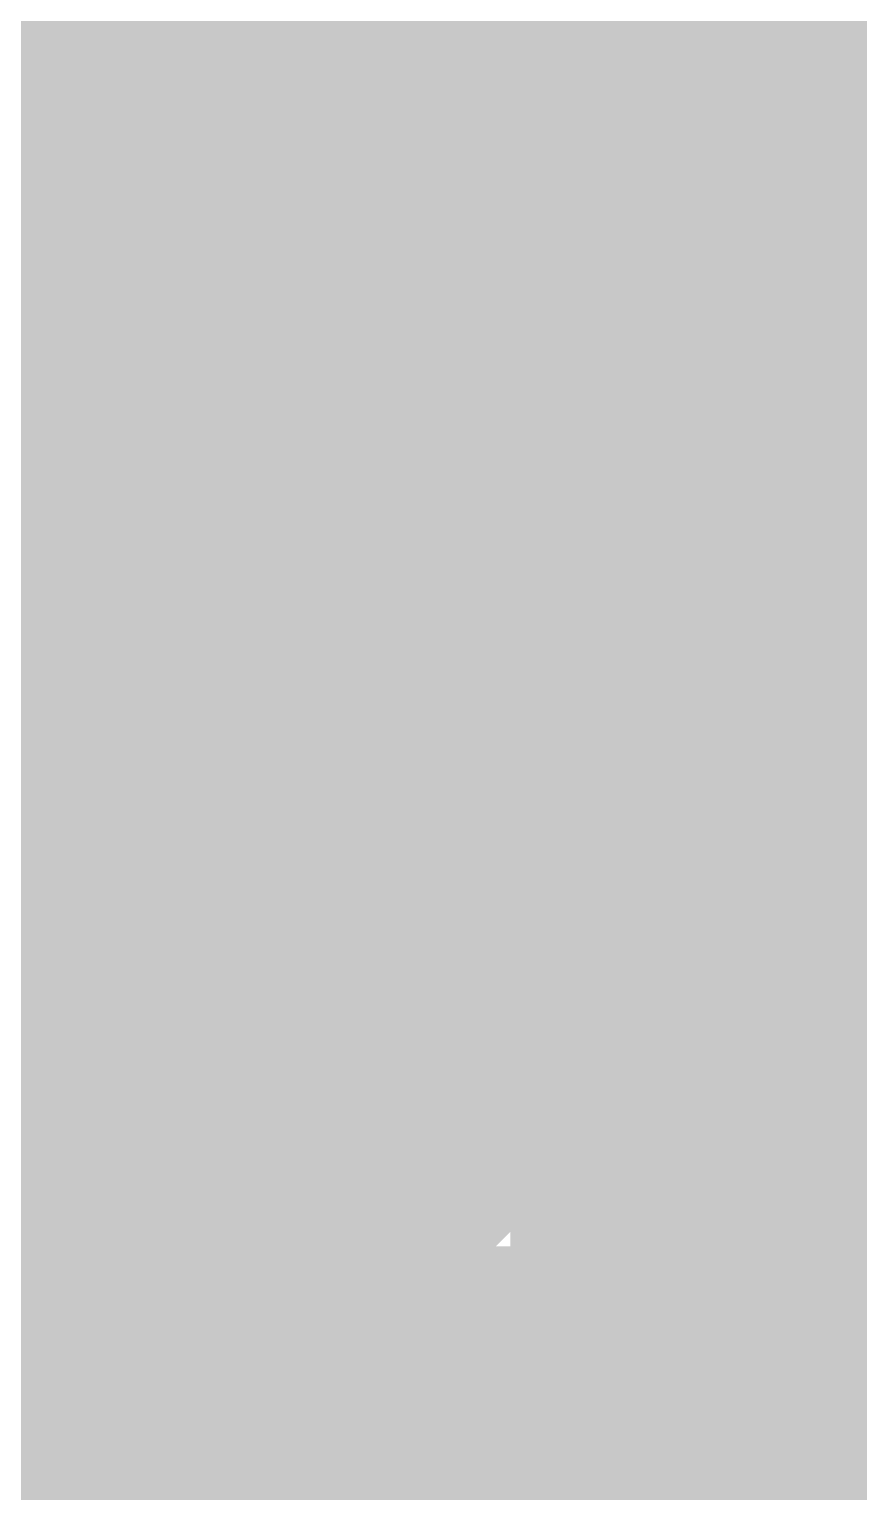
# Model space of a CAD drawing. Header units: inches. Extents: x 0 to 841, y 0 to 594.
# Drawn here: x 257.691 to 258.069, y 116.986 to 117.651 of the extents above; entities that cross this region are included whole.
import ezdxf

# ---------------------------------------------------------------- set-up
doc = ezdxf.new("R2010")
doc.units = ezdxf.units.IN
doc.layers.add('Sheet', color=255, linetype='Continuous')

msp = doc.modelspace()

# ---------------------------------------------------------------- linework, layer by layer
at = {"layer": 'Sheet'}
msp.add_lwpolyline([(257.24601, 117.5, 0.508, 0.508, 1), (257.75401, 117.5, 0.508, 0.508, 1)], format="xyseb", close=True, dxfattribs=at)
for points in [[(257.90547, 117.82078, 0.29972, 0.29972, 0), (257.92793, 117.79832, 0.29972, 0.29972, 0), (257.92793, 117.77586, 0.29972, 0.29972, 0), (257.95038, 117.7534, 0.29972, 0.29972, 0), (257.95038, 117.73094, 0.29972, 0.29972, 0), (257.97284, 117.70848, 0.29972, 0.29972, 0), (257.97284, 117.68603, 0.29972, 0.29972, 0), (257.9953, 117.66357, 0.29972, 0.29972, 0), (257.9953, 117.64111, 0.29972, 0.29972, 0), (257.9953, 117.61865, 0.29972, 0.29972, 0), (258.01776, 117.59619, 0.29972, 0.29972, 0), (258.01776, 117.57373, 0.29972, 0.29972, 0), (258.01776, 117.52881, 0.29972, 0.29972, 0), (258.01776, 117.50635, 0.29972, 0.29972, 0), (258.01776, 117.48389, 0.29972, 0.29972, 0)], [(257.90547, 117.82078, 0.29972, 0.29972, 0), (257.92793, 117.79832, 0.29972, 0.29972, 0), (257.92793, 117.77586, 0.29972, 0.29972, 0), (257.95038, 117.7534, 0.29972, 0.29972, 0), (257.95038, 117.73094, 0.29972, 0.29972, 0), (257.97284, 117.70848, 0.29972, 0.29972, 0), (257.97284, 117.68603, 0.29972, 0.29972, 0), (257.9953, 117.66357, 0.29972, 0.29972, 0), (257.9953, 117.64111, 0.29972, 0.29972, 0), (257.9953, 117.61865, 0.29972, 0.29972, 0), (258.01776, 117.59619, 0.29972, 0.29972, 0), (258.01776, 117.57373, 0.29972, 0.29972, 0), (258.01776, 117.52881, 0.29972, 0.29972, 0), (258.01776, 117.50635, 0.29972, 0.29972, 0), (258.01776, 117.48389, 0.29972, 0.29972, 0)], [(257.90547, 117.82078, 0.29972, 0.29972, 0), (257.92793, 117.79832, 0.29972, 0.29972, 0), (257.92793, 117.77586, 0.29972, 0.29972, 0), (257.95038, 117.7534, 0.29972, 0.29972, 0), (257.95038, 117.73094, 0.29972, 0.29972, 0), (257.97284, 117.70848, 0.29972, 0.29972, 0), (257.97284, 117.68603, 0.29972, 0.29972, 0), (257.9953, 117.66357, 0.29972, 0.29972, 0), (257.9953, 117.64111, 0.29972, 0.29972, 0), (257.9953, 117.61865, 0.29972, 0.29972, 0), (258.01776, 117.59619, 0.29972, 0.29972, 0), (258.01776, 117.57373, 0.29972, 0.29972, 0), (258.01776, 117.52881, 0.29972, 0.29972, 0), (258.01776, 117.50635, 0.29972, 0.29972, 0), (258.01776, 117.48389, 0.29972, 0.29972, 0)], [(252.51559, 117.48389, 0.7493, 0.7493, 0), (257.52369, 117.48389, 0.7493, 0.7493, 0)], [(257.52369, 112.49796, 0.7493, 0.7493, 0), (257.52369, 117.48389, 0.7493, 0.7493, 0)], [(257.52369, 117.48389, 0.7493, 0.7493, 0), (272.5255, 117.48389, 0.7493, 0.7493, 0), (272.5255, 114.99093, 0.7493, 0.7493, 0)], [(257.97284, 117.70848, 0.09906, 0.09906, 0), (257.97284, 117.68603, 0.09906, 0.09906, 0), (257.9953, 117.66357, 0.09906, 0.09906, 0), (257.9953, 117.64111, 0.09906, 0.09906, 0), (257.9953, 117.61865, 0.09906, 0.09906, 0), (258.01776, 117.59619, 0.09906, 0.09906, 0), (258.01776, 117.57373, 0.09906, 0.09906, 0), (258.01776, 117.52881, 0.09906, 0.09906, 0), (258.01776, 117.50635, 0.09906, 0.09906, 0), (258.01776, 117.48389, 0.09906, 0.09906, 0)], [(257.97284, 117.70848, 0.09906, 0.09906, 0), (257.97284, 117.68603, 0.09906, 0.09906, 0), (257.9953, 117.66357, 0.09906, 0.09906, 0), (257.9953, 117.64111, 0.09906, 0.09906, 0), (257.9953, 117.61865, 0.09906, 0.09906, 0), (258.01776, 117.59619, 0.09906, 0.09906, 0), (258.01776, 117.57373, 0.09906, 0.09906, 0), (258.01776, 117.52881, 0.09906, 0.09906, 0), (258.01776, 117.50635, 0.09906, 0.09906, 0), (258.01776, 117.48389, 0.09906, 0.09906, 0)], [(257.97284, 117.70848, 0.09906, 0.09906, 0), (257.97284, 117.68603, 0.09906, 0.09906, 0), (257.9953, 117.66357, 0.09906, 0.09906, 0), (257.9953, 117.64111, 0.09906, 0.09906, 0), (257.9953, 117.61865, 0.09906, 0.09906, 0), (258.01776, 117.59619, 0.09906, 0.09906, 0), (258.01776, 117.57373, 0.09906, 0.09906, 0), (258.01776, 117.52881, 0.09906, 0.09906, 0), (258.01776, 117.50635, 0.09906, 0.09906, 0), (258.01776, 117.48389, 0.09906, 0.09906, 0)], [(258.01776, 117.48389, 0.29972, 0.29972, 0), (258.01776, 117.46143, 0.29972, 0.29972, 0), (258.01776, 117.43897, 0.29972, 0.29972, 0), (258.01776, 117.41652, 0.29972, 0.29972, 0), (258.01776, 117.39406, 0.29972, 0.29972, 0), (257.9953, 117.3716, 0.29972, 0.29972, 0), (257.9953, 117.34914, 0.29972, 0.29972, 0), (257.9953, 117.30422, 0.29972, 0.29972, 0), (257.97284, 117.28176, 0.29972, 0.29972, 0), (257.97284, 117.28176, 0.29972, 0.29972, 0), (257.95038, 117.2593, 0.29972, 0.29972, 0), (257.95038, 117.23684, 0.29972, 0.29972, 0), (257.92793, 117.21438, 0.29972, 0.29972, 0), (257.92793, 117.19192, 0.29972, 0.29972, 0), (257.90547, 117.16946, 0.29972, 0.29972, 0), (257.88301, 117.14701, 0.29972, 0.29972, 0), (257.86055, 117.14701, 0.29972, 0.29972, 0), (257.86055, 117.12455, 0.29972, 0.29972, 0), (257.8381, 117.10209, 0.29972, 0.29972, 0), (257.81564, 117.07963, 0.29972, 0.29972, 0), (257.79318, 117.07963, 0.29972, 0.29972, 0), (257.77072, 117.05717, 0.29972, 0.29972, 0), (257.74826, 117.05717, 0.29972, 0.29972, 0), (257.72581, 117.03471, 0.29972, 0.29972, 0), (257.72581, 117.03471, 0.29972, 0.29972, 0), (257.70335, 117.01225, 0.29972, 0.29972, 0), (257.65843, 117.01225, 0.29972, 0.29972, 0), (257.63598, 117.01225, 0.29972, 0.29972, 0), (257.61352, 116.98979, 0.29972, 0.29972, 0), (257.59106, 116.98979, 0.29972, 0.29972, 0), (257.5686, 116.98979, 0.29972, 0.29972, 0), (257.54614, 116.98979, 0.29972, 0.29972, 0), (257.52369, 116.98979, 0.29972, 0.29972, 0)], [(258.01776, 117.48389, 0.29972, 0.29972, 0), (258.01776, 117.46143, 0.29972, 0.29972, 0), (258.01776, 117.43897, 0.29972, 0.29972, 0), (258.01776, 117.41652, 0.29972, 0.29972, 0), (258.01776, 117.39406, 0.29972, 0.29972, 0), (257.9953, 117.3716, 0.29972, 0.29972, 0), (257.9953, 117.34914, 0.29972, 0.29972, 0), (257.9953, 117.30422, 0.29972, 0.29972, 0), (257.97284, 117.28176, 0.29972, 0.29972, 0), (257.97284, 117.28176, 0.29972, 0.29972, 0), (257.95038, 117.2593, 0.29972, 0.29972, 0), (257.95038, 117.23684, 0.29972, 0.29972, 0), (257.92793, 117.21438, 0.29972, 0.29972, 0), (257.92793, 117.19192, 0.29972, 0.29972, 0), (257.90547, 117.16946, 0.29972, 0.29972, 0), (257.88301, 117.14701, 0.29972, 0.29972, 0), (257.86055, 117.14701, 0.29972, 0.29972, 0), (257.86055, 117.12455, 0.29972, 0.29972, 0), (257.8381, 117.10209, 0.29972, 0.29972, 0), (257.81564, 117.07963, 0.29972, 0.29972, 0), (257.79318, 117.07963, 0.29972, 0.29972, 0), (257.77072, 117.05717, 0.29972, 0.29972, 0), (257.74826, 117.05717, 0.29972, 0.29972, 0), (257.72581, 117.03471, 0.29972, 0.29972, 0), (257.72581, 117.03471, 0.29972, 0.29972, 0), (257.70335, 117.01225, 0.29972, 0.29972, 0), (257.65843, 117.01225, 0.29972, 0.29972, 0), (257.63598, 117.01225, 0.29972, 0.29972, 0), (257.61352, 116.98979, 0.29972, 0.29972, 0), (257.59106, 116.98979, 0.29972, 0.29972, 0), (257.5686, 116.98979, 0.29972, 0.29972, 0), (257.54614, 116.98979, 0.29972, 0.29972, 0), (257.52369, 116.98979, 0.29972, 0.29972, 0)], [(258.01776, 117.48389, 0.29972, 0.29972, 0), (258.01776, 117.46143, 0.29972, 0.29972, 0), (258.01776, 117.43897, 0.29972, 0.29972, 0), (258.01776, 117.41652, 0.29972, 0.29972, 0), (258.01776, 117.39406, 0.29972, 0.29972, 0), (257.9953, 117.3716, 0.29972, 0.29972, 0), (257.9953, 117.34914, 0.29972, 0.29972, 0), (257.9953, 117.30422, 0.29972, 0.29972, 0), (257.97284, 117.28176, 0.29972, 0.29972, 0), (257.97284, 117.28176, 0.29972, 0.29972, 0), (257.95038, 117.2593, 0.29972, 0.29972, 0), (257.95038, 117.23684, 0.29972, 0.29972, 0), (257.92793, 117.21438, 0.29972, 0.29972, 0), (257.92793, 117.19192, 0.29972, 0.29972, 0), (257.90547, 117.16946, 0.29972, 0.29972, 0), (257.88301, 117.14701, 0.29972, 0.29972, 0), (257.86055, 117.14701, 0.29972, 0.29972, 0), (257.86055, 117.12455, 0.29972, 0.29972, 0), (257.8381, 117.10209, 0.29972, 0.29972, 0), (257.81564, 117.07963, 0.29972, 0.29972, 0), (257.79318, 117.07963, 0.29972, 0.29972, 0), (257.77072, 117.05717, 0.29972, 0.29972, 0), (257.74826, 117.05717, 0.29972, 0.29972, 0), (257.72581, 117.03471, 0.29972, 0.29972, 0), (257.72581, 117.03471, 0.29972, 0.29972, 0), (257.70335, 117.01225, 0.29972, 0.29972, 0), (257.65843, 117.01225, 0.29972, 0.29972, 0), (257.63598, 117.01225, 0.29972, 0.29972, 0), (257.61352, 116.98979, 0.29972, 0.29972, 0), (257.59106, 116.98979, 0.29972, 0.29972, 0), (257.5686, 116.98979, 0.29972, 0.29972, 0), (257.54614, 116.98979, 0.29972, 0.29972, 0), (257.52369, 116.98979, 0.29972, 0.29972, 0)], [(258.28725, 117.48389, 0.29972, 0.29972, 0), (258.28725, 117.43897, 0.29972, 0.29972, 0), (258.28725, 117.41652, 0.29972, 0.29972, 0), (258.28725, 117.3716, 0.29972, 0.29972, 0), (258.26479, 117.32668, 0.29972, 0.29972, 0), (258.26479, 117.30422, 0.29972, 0.29972, 0), (258.24234, 117.2593, 0.29972, 0.29972, 0), (258.24234, 117.23684, 0.29972, 0.29972, 0), (258.21988, 117.19192, 0.29972, 0.29972, 0), (258.21988, 117.16946, 0.29972, 0.29972, 0), (258.19742, 117.12455, 0.29972, 0.29972, 0), (258.17496, 117.10209, 0.29972, 0.29972, 0), (258.1525, 117.05717, 0.29972, 0.29972, 0), (258.13005, 117.03471, 0.29972, 0.29972, 0), (258.10759, 117.01225, 0.29972, 0.29972, 0), (258.08513, 116.96733, 0.29972, 0.29972, 0), (258.06267, 116.94487, 0.29972, 0.29972, 0), (258.04022, 116.92241, 0.29972, 0.29972, 0), (258.01776, 116.89995, 0.29972, 0.29972, 0), (257.97284, 116.8775, 0.29972, 0.29972, 0), (257.95038, 116.85504, 0.29972, 0.29972, 0), (257.92793, 116.83258, 0.29972, 0.29972, 0)], [(258.28725, 117.48389, 0.29972, 0.29972, 0), (258.28725, 117.43897, 0.29972, 0.29972, 0), (258.28725, 117.41652, 0.29972, 0.29972, 0), (258.28725, 117.3716, 0.29972, 0.29972, 0), (258.26479, 117.32668, 0.29972, 0.29972, 0), (258.26479, 117.30422, 0.29972, 0.29972, 0), (258.24234, 117.2593, 0.29972, 0.29972, 0), (258.24234, 117.23684, 0.29972, 0.29972, 0), (258.21988, 117.19192, 0.29972, 0.29972, 0), (258.21988, 117.16946, 0.29972, 0.29972, 0), (258.19742, 117.12455, 0.29972, 0.29972, 0), (258.17496, 117.10209, 0.29972, 0.29972, 0), (258.1525, 117.05717, 0.29972, 0.29972, 0), (258.13005, 117.03471, 0.29972, 0.29972, 0), (258.10759, 117.01225, 0.29972, 0.29972, 0), (258.08513, 116.96733, 0.29972, 0.29972, 0), (258.06267, 116.94487, 0.29972, 0.29972, 0), (258.04022, 116.92241, 0.29972, 0.29972, 0), (258.01776, 116.89995, 0.29972, 0.29972, 0), (257.97284, 116.8775, 0.29972, 0.29972, 0), (257.95038, 116.85504, 0.29972, 0.29972, 0), (257.92793, 116.83258, 0.29972, 0.29972, 0)], [(258.28725, 117.48389, 0.29972, 0.29972, 0), (258.28725, 117.43897, 0.29972, 0.29972, 0), (258.28725, 117.41652, 0.29972, 0.29972, 0), (258.28725, 117.3716, 0.29972, 0.29972, 0), (258.26479, 117.32668, 0.29972, 0.29972, 0), (258.26479, 117.30422, 0.29972, 0.29972, 0), (258.24234, 117.2593, 0.29972, 0.29972, 0), (258.24234, 117.23684, 0.29972, 0.29972, 0), (258.21988, 117.19192, 0.29972, 0.29972, 0), (258.21988, 117.16946, 0.29972, 0.29972, 0), (258.19742, 117.12455, 0.29972, 0.29972, 0), (258.17496, 117.10209, 0.29972, 0.29972, 0), (258.1525, 117.05717, 0.29972, 0.29972, 0), (258.13005, 117.03471, 0.29972, 0.29972, 0), (258.10759, 117.01225, 0.29972, 0.29972, 0), (258.08513, 116.96733, 0.29972, 0.29972, 0), (258.06267, 116.94487, 0.29972, 0.29972, 0), (258.04022, 116.92241, 0.29972, 0.29972, 0), (258.01776, 116.89995, 0.29972, 0.29972, 0), (257.97284, 116.8775, 0.29972, 0.29972, 0), (257.95038, 116.85504, 0.29972, 0.29972, 0), (257.92793, 116.83258, 0.29972, 0.29972, 0)], [(258.28725, 117.48389, 0.29972, 0.29972, 0), (258.28725, 117.43897, 0.29972, 0.29972, 0), (258.28725, 117.41652, 0.29972, 0.29972, 0), (258.28725, 117.3716, 0.29972, 0.29972, 0), (258.26479, 117.32668, 0.29972, 0.29972, 0), (258.26479, 117.30422, 0.29972, 0.29972, 0), (258.24234, 117.2593, 0.29972, 0.29972, 0), (258.24234, 117.23684, 0.29972, 0.29972, 0), (258.21988, 117.19192, 0.29972, 0.29972, 0), (258.21988, 117.16946, 0.29972, 0.29972, 0), (258.19742, 117.12455, 0.29972, 0.29972, 0), (258.17496, 117.10209, 0.29972, 0.29972, 0), (258.1525, 117.05717, 0.29972, 0.29972, 0), (258.13005, 117.03471, 0.29972, 0.29972, 0), (258.10759, 117.01225, 0.29972, 0.29972, 0), (258.08513, 116.96733, 0.29972, 0.29972, 0), (258.06267, 116.94487, 0.29972, 0.29972, 0), (258.04022, 116.92241, 0.29972, 0.29972, 0), (258.01776, 116.89995, 0.29972, 0.29972, 0), (257.97284, 116.8775, 0.29972, 0.29972, 0), (257.95038, 116.85504, 0.29972, 0.29972, 0), (257.92793, 116.83258, 0.29972, 0.29972, 0)], [(258.28725, 117.48389, 0.29972, 0.29972, 0), (258.28725, 117.43897, 0.29972, 0.29972, 0), (258.28725, 117.41652, 0.29972, 0.29972, 0), (258.28725, 117.3716, 0.29972, 0.29972, 0), (258.26479, 117.32668, 0.29972, 0.29972, 0), (258.26479, 117.30422, 0.29972, 0.29972, 0), (258.24234, 117.2593, 0.29972, 0.29972, 0), (258.24234, 117.23684, 0.29972, 0.29972, 0), (258.21988, 117.19192, 0.29972, 0.29972, 0), (258.21988, 117.16946, 0.29972, 0.29972, 0), (258.19742, 117.12455, 0.29972, 0.29972, 0), (258.17496, 117.10209, 0.29972, 0.29972, 0), (258.1525, 117.05717, 0.29972, 0.29972, 0), (258.13005, 117.03471, 0.29972, 0.29972, 0), (258.10759, 117.01225, 0.29972, 0.29972, 0), (258.08513, 116.96733, 0.29972, 0.29972, 0), (258.06267, 116.94487, 0.29972, 0.29972, 0), (258.04022, 116.92241, 0.29972, 0.29972, 0), (258.01776, 116.89995, 0.29972, 0.29972, 0), (257.97284, 116.8775, 0.29972, 0.29972, 0), (257.95038, 116.85504, 0.29972, 0.29972, 0), (257.92793, 116.83258, 0.29972, 0.29972, 0)], [(258.01776, 117.48389, 0.29972, 0.29972, 0), (258.01776, 117.48389, 0.29972, 0.29972, 0), (258.01776, 117.48389, 0.29972, 0.29972, 0), (258.01776, 117.48389, 0.29972, 0.29972, 0), (258.01776, 117.48389, 0.29972, 0.29972, 0), (258.01776, 117.48389, 0.29972, 0.29972, 0), (258.01776, 117.48389, 0.29972, 0.29972, 0), (258.01776, 117.48389, 0.29972, 0.29972, 0), (258.01776, 117.48389, 0.29972, 0.29972, 0), (258.01776, 117.48389, 0.29972, 0.29972, 0), (258.01776, 117.48389, 0.29972, 0.29972, 0), (258.01776, 117.48389, 0.29972, 0.29972, 0), (258.01776, 117.48389, 0.29972, 0.29972, 0), (258.01776, 117.48389, 0.29972, 0.29972, 0), (258.01776, 117.48389, 0.29972, 0.29972, 0), (258.01776, 117.48389, 0.29972, 0.29972, 0), (258.01776, 117.48389, 0.29972, 0.29972, 0), (258.01776, 117.48389, 0.29972, 0.29972, 0), (258.01776, 117.48389, 0.29972, 0.29972, 0), (258.01776, 117.48389, 0.29972, 0.29972, 0), (258.01776, 117.48389, 0.29972, 0.29972, 0), (258.01776, 117.48389, 0.29972, 0.29972, 0), (258.01776, 117.48389, 0.29972, 0.29972, 0), (258.01776, 117.48389, 0.29972, 0.29972, 0), (258.01776, 117.48389, 0.29972, 0.29972, 0), (258.01776, 117.48389, 0.29972, 0.29972, 0), (258.01776, 117.48389, 0.29972, 0.29972, 0), (258.01776, 117.48389, 0.29972, 0.29972, 0), (258.01776, 117.48389, 0.29972, 0.29972, 0), (258.01776, 117.48389, 0.29972, 0.29972, 0), (258.01776, 117.48389, 0.29972, 0.29972, 0), (258.01776, 117.48389, 0.29972, 0.29972, 0), (258.01776, 117.48389, 0.29972, 0.29972, 0)], [(258.01776, 117.48389, 0.29972, 0.29972, 0), (258.01776, 117.48389, 0.29972, 0.29972, 0)], [(258.01776, 117.48389, 0.29972, 0.29972, 0), (258.01776, 117.48389, 0.29972, 0.29972, 0), (258.01776, 117.48389, 0.29972, 0.29972, 0), (258.01776, 117.48389, 0.29972, 0.29972, 0), (258.01776, 117.48389, 0.29972, 0.29972, 0), (258.01776, 117.48389, 0.29972, 0.29972, 0), (258.01776, 117.48389, 0.29972, 0.29972, 0), (258.01776, 117.48389, 0.29972, 0.29972, 0), (258.01776, 117.48389, 0.29972, 0.29972, 0), (258.01776, 117.48389, 0.29972, 0.29972, 0), (258.01776, 117.48389, 0.29972, 0.29972, 0), (258.01776, 117.48389, 0.29972, 0.29972, 0), (258.01776, 117.48389, 0.29972, 0.29972, 0), (258.01776, 117.48389, 0.29972, 0.29972, 0), (258.01776, 117.48389, 0.29972, 0.29972, 0), (258.01776, 117.48389, 0.29972, 0.29972, 0), (258.01776, 117.48389, 0.29972, 0.29972, 0), (258.01776, 117.48389, 0.29972, 0.29972, 0), (258.01776, 117.48389, 0.29972, 0.29972, 0), (258.01776, 117.48389, 0.29972, 0.29972, 0), (258.01776, 117.48389, 0.29972, 0.29972, 0), (258.01776, 117.48389, 0.29972, 0.29972, 0), (258.01776, 117.48389, 0.29972, 0.29972, 0), (258.01776, 117.48389, 0.29972, 0.29972, 0), (258.01776, 117.48389, 0.29972, 0.29972, 0), (258.01776, 117.48389, 0.29972, 0.29972, 0), (258.01776, 117.48389, 0.29972, 0.29972, 0), (258.01776, 117.48389, 0.29972, 0.29972, 0), (258.01776, 117.48389, 0.29972, 0.29972, 0), (258.01776, 117.48389, 0.29972, 0.29972, 0), (258.01776, 117.48389, 0.29972, 0.29972, 0), (258.01776, 117.48389, 0.29972, 0.29972, 0), (258.01776, 117.48389, 0.29972, 0.29972, 0)], [(258.01776, 117.48389, 0.29972, 0.29972, 0), (258.01776, 117.48389, 0.29972, 0.29972, 0)], [(258.01776, 117.48389, 0.29972, 0.29972, 0), (258.01776, 117.48389, 0.29972, 0.29972, 0), (258.01776, 117.48389, 0.29972, 0.29972, 0), (258.01776, 117.48389, 0.29972, 0.29972, 0), (258.01776, 117.48389, 0.29972, 0.29972, 0), (258.01776, 117.48389, 0.29972, 0.29972, 0), (258.01776, 117.48389, 0.29972, 0.29972, 0), (258.01776, 117.48389, 0.29972, 0.29972, 0), (258.01776, 117.48389, 0.29972, 0.29972, 0), (258.01776, 117.48389, 0.29972, 0.29972, 0), (258.01776, 117.48389, 0.29972, 0.29972, 0), (258.01776, 117.48389, 0.29972, 0.29972, 0), (258.01776, 117.48389, 0.29972, 0.29972, 0), (258.01776, 117.48389, 0.29972, 0.29972, 0), (258.01776, 117.48389, 0.29972, 0.29972, 0), (258.01776, 117.48389, 0.29972, 0.29972, 0), (258.01776, 117.48389, 0.29972, 0.29972, 0), (258.01776, 117.48389, 0.29972, 0.29972, 0), (258.01776, 117.48389, 0.29972, 0.29972, 0), (258.01776, 117.48389, 0.29972, 0.29972, 0), (258.01776, 117.48389, 0.29972, 0.29972, 0), (258.01776, 117.48389, 0.29972, 0.29972, 0), (258.01776, 117.48389, 0.29972, 0.29972, 0), (258.01776, 117.48389, 0.29972, 0.29972, 0), (258.01776, 117.48389, 0.29972, 0.29972, 0), (258.01776, 117.48389, 0.29972, 0.29972, 0), (258.01776, 117.48389, 0.29972, 0.29972, 0), (258.01776, 117.48389, 0.29972, 0.29972, 0), (258.01776, 117.48389, 0.29972, 0.29972, 0), (258.01776, 117.48389, 0.29972, 0.29972, 0), (258.01776, 117.48389, 0.29972, 0.29972, 0), (258.01776, 117.48389, 0.29972, 0.29972, 0), (258.01776, 117.48389, 0.29972, 0.29972, 0)], [(258.01776, 117.48389, 0.29972, 0.29972, 0), (258.01776, 117.48389, 0.29972, 0.29972, 0)], [(258.01776, 117.48389, 0.09906, 0.09906, 0), (258.01776, 117.46143, 0.09906, 0.09906, 0), (258.01776, 117.43897, 0.09906, 0.09906, 0), (258.01776, 117.41652, 0.09906, 0.09906, 0), (258.01776, 117.39406, 0.09906, 0.09906, 0), (257.9953, 117.3716, 0.09906, 0.09906, 0), (257.9953, 117.34914, 0.09906, 0.09906, 0), (257.9953, 117.30422, 0.09906, 0.09906, 0), (257.97284, 117.28176, 0.09906, 0.09906, 0), (257.97284, 117.28176, 0.09906, 0.09906, 0), (257.95038, 117.2593, 0.09906, 0.09906, 0), (257.95038, 117.23684, 0.09906, 0.09906, 0), (257.92793, 117.21438, 0.09906, 0.09906, 0), (257.92793, 117.19192, 0.09906, 0.09906, 0), (257.90547, 117.16946, 0.09906, 0.09906, 0), (257.88301, 117.14701, 0.09906, 0.09906, 0), (257.86055, 117.14701, 0.09906, 0.09906, 0), (257.86055, 117.12455, 0.09906, 0.09906, 0), (257.8381, 117.10209, 0.09906, 0.09906, 0), (257.81564, 117.07963, 0.09906, 0.09906, 0), (257.79318, 117.07963, 0.09906, 0.09906, 0), (257.77072, 117.05717, 0.09906, 0.09906, 0), (257.74826, 117.05717, 0.09906, 0.09906, 0), (257.72581, 117.03471, 0.09906, 0.09906, 0), (257.72581, 117.03471, 0.09906, 0.09906, 0), (257.70335, 117.01225, 0.09906, 0.09906, 0), (257.65843, 117.01225, 0.09906, 0.09906, 0), (257.63598, 117.01225, 0.09906, 0.09906, 0)], [(258.01776, 117.48389, 0.09906, 0.09906, 0), (258.01776, 117.46143, 0.09906, 0.09906, 0), (258.01776, 117.43897, 0.09906, 0.09906, 0), (258.01776, 117.41652, 0.09906, 0.09906, 0), (258.01776, 117.39406, 0.09906, 0.09906, 0), (257.9953, 117.3716, 0.09906, 0.09906, 0), (257.9953, 117.34914, 0.09906, 0.09906, 0), (257.9953, 117.30422, 0.09906, 0.09906, 0), (257.97284, 117.28176, 0.09906, 0.09906, 0), (257.97284, 117.28176, 0.09906, 0.09906, 0), (257.95038, 117.2593, 0.09906, 0.09906, 0), (257.95038, 117.23684, 0.09906, 0.09906, 0), (257.92793, 117.21438, 0.09906, 0.09906, 0), (257.92793, 117.19192, 0.09906, 0.09906, 0), (257.90547, 117.16946, 0.09906, 0.09906, 0), (257.88301, 117.14701, 0.09906, 0.09906, 0), (257.86055, 117.14701, 0.09906, 0.09906, 0), (257.86055, 117.12455, 0.09906, 0.09906, 0), (257.8381, 117.10209, 0.09906, 0.09906, 0), (257.81564, 117.07963, 0.09906, 0.09906, 0), (257.79318, 117.07963, 0.09906, 0.09906, 0), (257.77072, 117.05717, 0.09906, 0.09906, 0), (257.74826, 117.05717, 0.09906, 0.09906, 0), (257.72581, 117.03471, 0.09906, 0.09906, 0), (257.72581, 117.03471, 0.09906, 0.09906, 0), (257.70335, 117.01225, 0.09906, 0.09906, 0), (257.65843, 117.01225, 0.09906, 0.09906, 0), (257.63598, 117.01225, 0.09906, 0.09906, 0)], [(258.01776, 117.48389, 0.09906, 0.09906, 0), (258.01776, 117.46143, 0.09906, 0.09906, 0), (258.01776, 117.43897, 0.09906, 0.09906, 0), (258.01776, 117.41652, 0.09906, 0.09906, 0), (258.01776, 117.39406, 0.09906, 0.09906, 0), (257.9953, 117.3716, 0.09906, 0.09906, 0), (257.9953, 117.34914, 0.09906, 0.09906, 0), (257.9953, 117.30422, 0.09906, 0.09906, 0), (257.97284, 117.28176, 0.09906, 0.09906, 0), (257.97284, 117.28176, 0.09906, 0.09906, 0), (257.95038, 117.2593, 0.09906, 0.09906, 0), (257.95038, 117.23684, 0.09906, 0.09906, 0), (257.92793, 117.21438, 0.09906, 0.09906, 0), (257.92793, 117.19192, 0.09906, 0.09906, 0), (257.90547, 117.16946, 0.09906, 0.09906, 0), (257.88301, 117.14701, 0.09906, 0.09906, 0), (257.86055, 117.14701, 0.09906, 0.09906, 0), (257.86055, 117.12455, 0.09906, 0.09906, 0), (257.8381, 117.10209, 0.09906, 0.09906, 0), (257.81564, 117.07963, 0.09906, 0.09906, 0), (257.79318, 117.07963, 0.09906, 0.09906, 0), (257.77072, 117.05717, 0.09906, 0.09906, 0), (257.74826, 117.05717, 0.09906, 0.09906, 0), (257.72581, 117.03471, 0.09906, 0.09906, 0), (257.72581, 117.03471, 0.09906, 0.09906, 0), (257.70335, 117.01225, 0.09906, 0.09906, 0), (257.65843, 117.01225, 0.09906, 0.09906, 0), (257.63598, 117.01225, 0.09906, 0.09906, 0)], [(258.01776, 117.48389, 0.09906, 0.09906, 0), (258.01776, 117.48389, 0.09906, 0.09906, 0), (258.01776, 117.48389, 0.09906, 0.09906, 0), (258.01776, 117.48389, 0.09906, 0.09906, 0), (258.01776, 117.48389, 0.09906, 0.09906, 0), (258.01776, 117.48389, 0.09906, 0.09906, 0), (258.01776, 117.48389, 0.09906, 0.09906, 0), (258.01776, 117.48389, 0.09906, 0.09906, 0), (258.01776, 117.48389, 0.09906, 0.09906, 0), (258.01776, 117.48389, 0.09906, 0.09906, 0), (258.01776, 117.48389, 0.09906, 0.09906, 0), (258.01776, 117.48389, 0.09906, 0.09906, 0), (258.01776, 117.48389, 0.09906, 0.09906, 0), (258.01776, 117.48389, 0.09906, 0.09906, 0), (258.01776, 117.48389, 0.09906, 0.09906, 0), (258.01776, 117.48389, 0.09906, 0.09906, 0), (258.01776, 117.48389, 0.09906, 0.09906, 0), (258.01776, 117.48389, 0.09906, 0.09906, 0), (258.01776, 117.48389, 0.09906, 0.09906, 0), (258.01776, 117.48389, 0.09906, 0.09906, 0), (258.01776, 117.48389, 0.09906, 0.09906, 0), (258.01776, 117.48389, 0.09906, 0.09906, 0), (258.01776, 117.48389, 0.09906, 0.09906, 0), (258.01776, 117.48389, 0.09906, 0.09906, 0), (258.01776, 117.48389, 0.09906, 0.09906, 0), (258.01776, 117.48389, 0.09906, 0.09906, 0), (258.01776, 117.48389, 0.09906, 0.09906, 0), (258.01776, 117.48389, 0.09906, 0.09906, 0), (258.01776, 117.48389, 0.09906, 0.09906, 0), (258.01776, 117.48389, 0.09906, 0.09906, 0), (258.01776, 117.48389, 0.09906, 0.09906, 0), (258.01776, 117.48389, 0.09906, 0.09906, 0), (258.01776, 117.48389, 0.09906, 0.09906, 0)], [(258.01776, 117.48389, 0.09906, 0.09906, 0), (258.01776, 117.48389, 0.09906, 0.09906, 0)], [(258.01776, 117.48389, 0.09906, 0.09906, 0), (258.01776, 117.48389, 0.09906, 0.09906, 0), (258.01776, 117.48389, 0.09906, 0.09906, 0), (258.01776, 117.48389, 0.09906, 0.09906, 0), (258.01776, 117.48389, 0.09906, 0.09906, 0), (258.01776, 117.48389, 0.09906, 0.09906, 0), (258.01776, 117.48389, 0.09906, 0.09906, 0), (258.01776, 117.48389, 0.09906, 0.09906, 0), (258.01776, 117.48389, 0.09906, 0.09906, 0), (258.01776, 117.48389, 0.09906, 0.09906, 0), (258.01776, 117.48389, 0.09906, 0.09906, 0), (258.01776, 117.48389, 0.09906, 0.09906, 0), (258.01776, 117.48389, 0.09906, 0.09906, 0), (258.01776, 117.48389, 0.09906, 0.09906, 0), (258.01776, 117.48389, 0.09906, 0.09906, 0), (258.01776, 117.48389, 0.09906, 0.09906, 0), (258.01776, 117.48389, 0.09906, 0.09906, 0), (258.01776, 117.48389, 0.09906, 0.09906, 0), (258.01776, 117.48389, 0.09906, 0.09906, 0), (258.01776, 117.48389, 0.09906, 0.09906, 0), (258.01776, 117.48389, 0.09906, 0.09906, 0), (258.01776, 117.48389, 0.09906, 0.09906, 0), (258.01776, 117.48389, 0.09906, 0.09906, 0), (258.01776, 117.48389, 0.09906, 0.09906, 0), (258.01776, 117.48389, 0.09906, 0.09906, 0), (258.01776, 117.48389, 0.09906, 0.09906, 0), (258.01776, 117.48389, 0.09906, 0.09906, 0), (258.01776, 117.48389, 0.09906, 0.09906, 0), (258.01776, 117.48389, 0.09906, 0.09906, 0), (258.01776, 117.48389, 0.09906, 0.09906, 0), (258.01776, 117.48389, 0.09906, 0.09906, 0), (258.01776, 117.48389, 0.09906, 0.09906, 0), (258.01776, 117.48389, 0.09906, 0.09906, 0)], [(258.01776, 117.48389, 0.09906, 0.09906, 0), (258.01776, 117.48389, 0.09906, 0.09906, 0)], [(258.01776, 117.48389, 0.09906, 0.09906, 0), (258.01776, 117.48389, 0.09906, 0.09906, 0), (258.01776, 117.48389, 0.09906, 0.09906, 0), (258.01776, 117.48389, 0.09906, 0.09906, 0), (258.01776, 117.48389, 0.09906, 0.09906, 0), (258.01776, 117.48389, 0.09906, 0.09906, 0), (258.01776, 117.48389, 0.09906, 0.09906, 0), (258.01776, 117.48389, 0.09906, 0.09906, 0), (258.01776, 117.48389, 0.09906, 0.09906, 0), (258.01776, 117.48389, 0.09906, 0.09906, 0), (258.01776, 117.48389, 0.09906, 0.09906, 0), (258.01776, 117.48389, 0.09906, 0.09906, 0), (258.01776, 117.48389, 0.09906, 0.09906, 0), (258.01776, 117.48389, 0.09906, 0.09906, 0), (258.01776, 117.48389, 0.09906, 0.09906, 0), (258.01776, 117.48389, 0.09906, 0.09906, 0), (258.01776, 117.48389, 0.09906, 0.09906, 0), (258.01776, 117.48389, 0.09906, 0.09906, 0), (258.01776, 117.48389, 0.09906, 0.09906, 0), (258.01776, 117.48389, 0.09906, 0.09906, 0), (258.01776, 117.48389, 0.09906, 0.09906, 0), (258.01776, 117.48389, 0.09906, 0.09906, 0), (258.01776, 117.48389, 0.09906, 0.09906, 0), (258.01776, 117.48389, 0.09906, 0.09906, 0), (258.01776, 117.48389, 0.09906, 0.09906, 0), (258.01776, 117.48389, 0.09906, 0.09906, 0), (258.01776, 117.48389, 0.09906, 0.09906, 0), (258.01776, 117.48389, 0.09906, 0.09906, 0), (258.01776, 117.48389, 0.09906, 0.09906, 0), (258.01776, 117.48389, 0.09906, 0.09906, 0), (258.01776, 117.48389, 0.09906, 0.09906, 0), (258.01776, 117.48389, 0.09906, 0.09906, 0), (258.01776, 117.48389, 0.09906, 0.09906, 0)], [(258.01776, 117.48389, 0.09906, 0.09906, 0), (258.01776, 117.48389, 0.09906, 0.09906, 0)], [(258.28725, 117.48389, 0.09906, 0.09906, 0), (258.28725, 117.43897, 0.09906, 0.09906, 0), (258.28725, 117.41652, 0.09906, 0.09906, 0), (258.28725, 117.3716, 0.09906, 0.09906, 0), (258.26479, 117.32668, 0.09906, 0.09906, 0), (258.26479, 117.30422, 0.09906, 0.09906, 0), (258.24234, 117.2593, 0.09906, 0.09906, 0), (258.24234, 117.23684, 0.09906, 0.09906, 0), (258.21988, 117.19192, 0.09906, 0.09906, 0), (258.21988, 117.16946, 0.09906, 0.09906, 0), (258.19742, 117.12455, 0.09906, 0.09906, 0), (258.17496, 117.10209, 0.09906, 0.09906, 0), (258.1525, 117.05717, 0.09906, 0.09906, 0), (258.13005, 117.03471, 0.09906, 0.09906, 0), (258.10759, 117.01225, 0.09906, 0.09906, 0), (258.08513, 116.96733, 0.09906, 0.09906, 0), (258.06267, 116.94487, 0.09906, 0.09906, 0), (258.04022, 116.92241, 0.09906, 0.09906, 0)], [(258.28725, 117.48389, 0.09906, 0.09906, 0), (258.28725, 117.43897, 0.09906, 0.09906, 0), (258.28725, 117.41652, 0.09906, 0.09906, 0), (258.28725, 117.3716, 0.09906, 0.09906, 0), (258.26479, 117.32668, 0.09906, 0.09906, 0), (258.26479, 117.30422, 0.09906, 0.09906, 0), (258.24234, 117.2593, 0.09906, 0.09906, 0), (258.24234, 117.23684, 0.09906, 0.09906, 0), (258.21988, 117.19192, 0.09906, 0.09906, 0), (258.21988, 117.16946, 0.09906, 0.09906, 0), (258.19742, 117.12455, 0.09906, 0.09906, 0), (258.17496, 117.10209, 0.09906, 0.09906, 0), (258.1525, 117.05717, 0.09906, 0.09906, 0), (258.13005, 117.03471, 0.09906, 0.09906, 0), (258.10759, 117.01225, 0.09906, 0.09906, 0), (258.08513, 116.96733, 0.09906, 0.09906, 0), (258.06267, 116.94487, 0.09906, 0.09906, 0), (258.04022, 116.92241, 0.09906, 0.09906, 0)], [(258.28725, 117.48389, 0.09906, 0.09906, 0), (258.28725, 117.43897, 0.09906, 0.09906, 0), (258.28725, 117.41652, 0.09906, 0.09906, 0), (258.28725, 117.3716, 0.09906, 0.09906, 0), (258.26479, 117.32668, 0.09906, 0.09906, 0), (258.26479, 117.30422, 0.09906, 0.09906, 0), (258.24234, 117.2593, 0.09906, 0.09906, 0), (258.24234, 117.23684, 0.09906, 0.09906, 0), (258.21988, 117.19192, 0.09906, 0.09906, 0), (258.21988, 117.16946, 0.09906, 0.09906, 0), (258.19742, 117.12455, 0.09906, 0.09906, 0), (258.17496, 117.10209, 0.09906, 0.09906, 0), (258.1525, 117.05717, 0.09906, 0.09906, 0), (258.13005, 117.03471, 0.09906, 0.09906, 0), (258.10759, 117.01225, 0.09906, 0.09906, 0), (258.08513, 116.96733, 0.09906, 0.09906, 0), (258.06267, 116.94487, 0.09906, 0.09906, 0), (258.04022, 116.92241, 0.09906, 0.09906, 0)], [(258.28725, 117.48389, 0.09906, 0.09906, 0), (258.28725, 117.43897, 0.09906, 0.09906, 0), (258.28725, 117.41652, 0.09906, 0.09906, 0), (258.28725, 117.3716, 0.09906, 0.09906, 0), (258.26479, 117.32668, 0.09906, 0.09906, 0), (258.26479, 117.30422, 0.09906, 0.09906, 0), (258.24234, 117.2593, 0.09906, 0.09906, 0), (258.24234, 117.23684, 0.09906, 0.09906, 0), (258.21988, 117.19192, 0.09906, 0.09906, 0), (258.21988, 117.16946, 0.09906, 0.09906, 0), (258.19742, 117.12455, 0.09906, 0.09906, 0), (258.17496, 117.10209, 0.09906, 0.09906, 0), (258.1525, 117.05717, 0.09906, 0.09906, 0), (258.13005, 117.03471, 0.09906, 0.09906, 0), (258.10759, 117.01225, 0.09906, 0.09906, 0), (258.08513, 116.96733, 0.09906, 0.09906, 0), (258.06267, 116.94487, 0.09906, 0.09906, 0), (258.04022, 116.92241, 0.09906, 0.09906, 0)], [(258.28725, 117.48389, 0.09906, 0.09906, 0), (258.28725, 117.43897, 0.09906, 0.09906, 0), (258.28725, 117.41652, 0.09906, 0.09906, 0), (258.28725, 117.3716, 0.09906, 0.09906, 0), (258.26479, 117.32668, 0.09906, 0.09906, 0), (258.26479, 117.30422, 0.09906, 0.09906, 0), (258.24234, 117.2593, 0.09906, 0.09906, 0), (258.24234, 117.23684, 0.09906, 0.09906, 0), (258.21988, 117.19192, 0.09906, 0.09906, 0), (258.21988, 117.16946, 0.09906, 0.09906, 0), (258.19742, 117.12455, 0.09906, 0.09906, 0), (258.17496, 117.10209, 0.09906, 0.09906, 0), (258.1525, 117.05717, 0.09906, 0.09906, 0), (258.13005, 117.03471, 0.09906, 0.09906, 0), (258.10759, 117.01225, 0.09906, 0.09906, 0), (258.08513, 116.96733, 0.09906, 0.09906, 0), (258.06267, 116.94487, 0.09906, 0.09906, 0), (258.04022, 116.92241, 0.09906, 0.09906, 0)]]:
    msp.add_lwpolyline(points, format="xyseb", dxfattribs=at)

doc.saveas('drawing.dxf')
